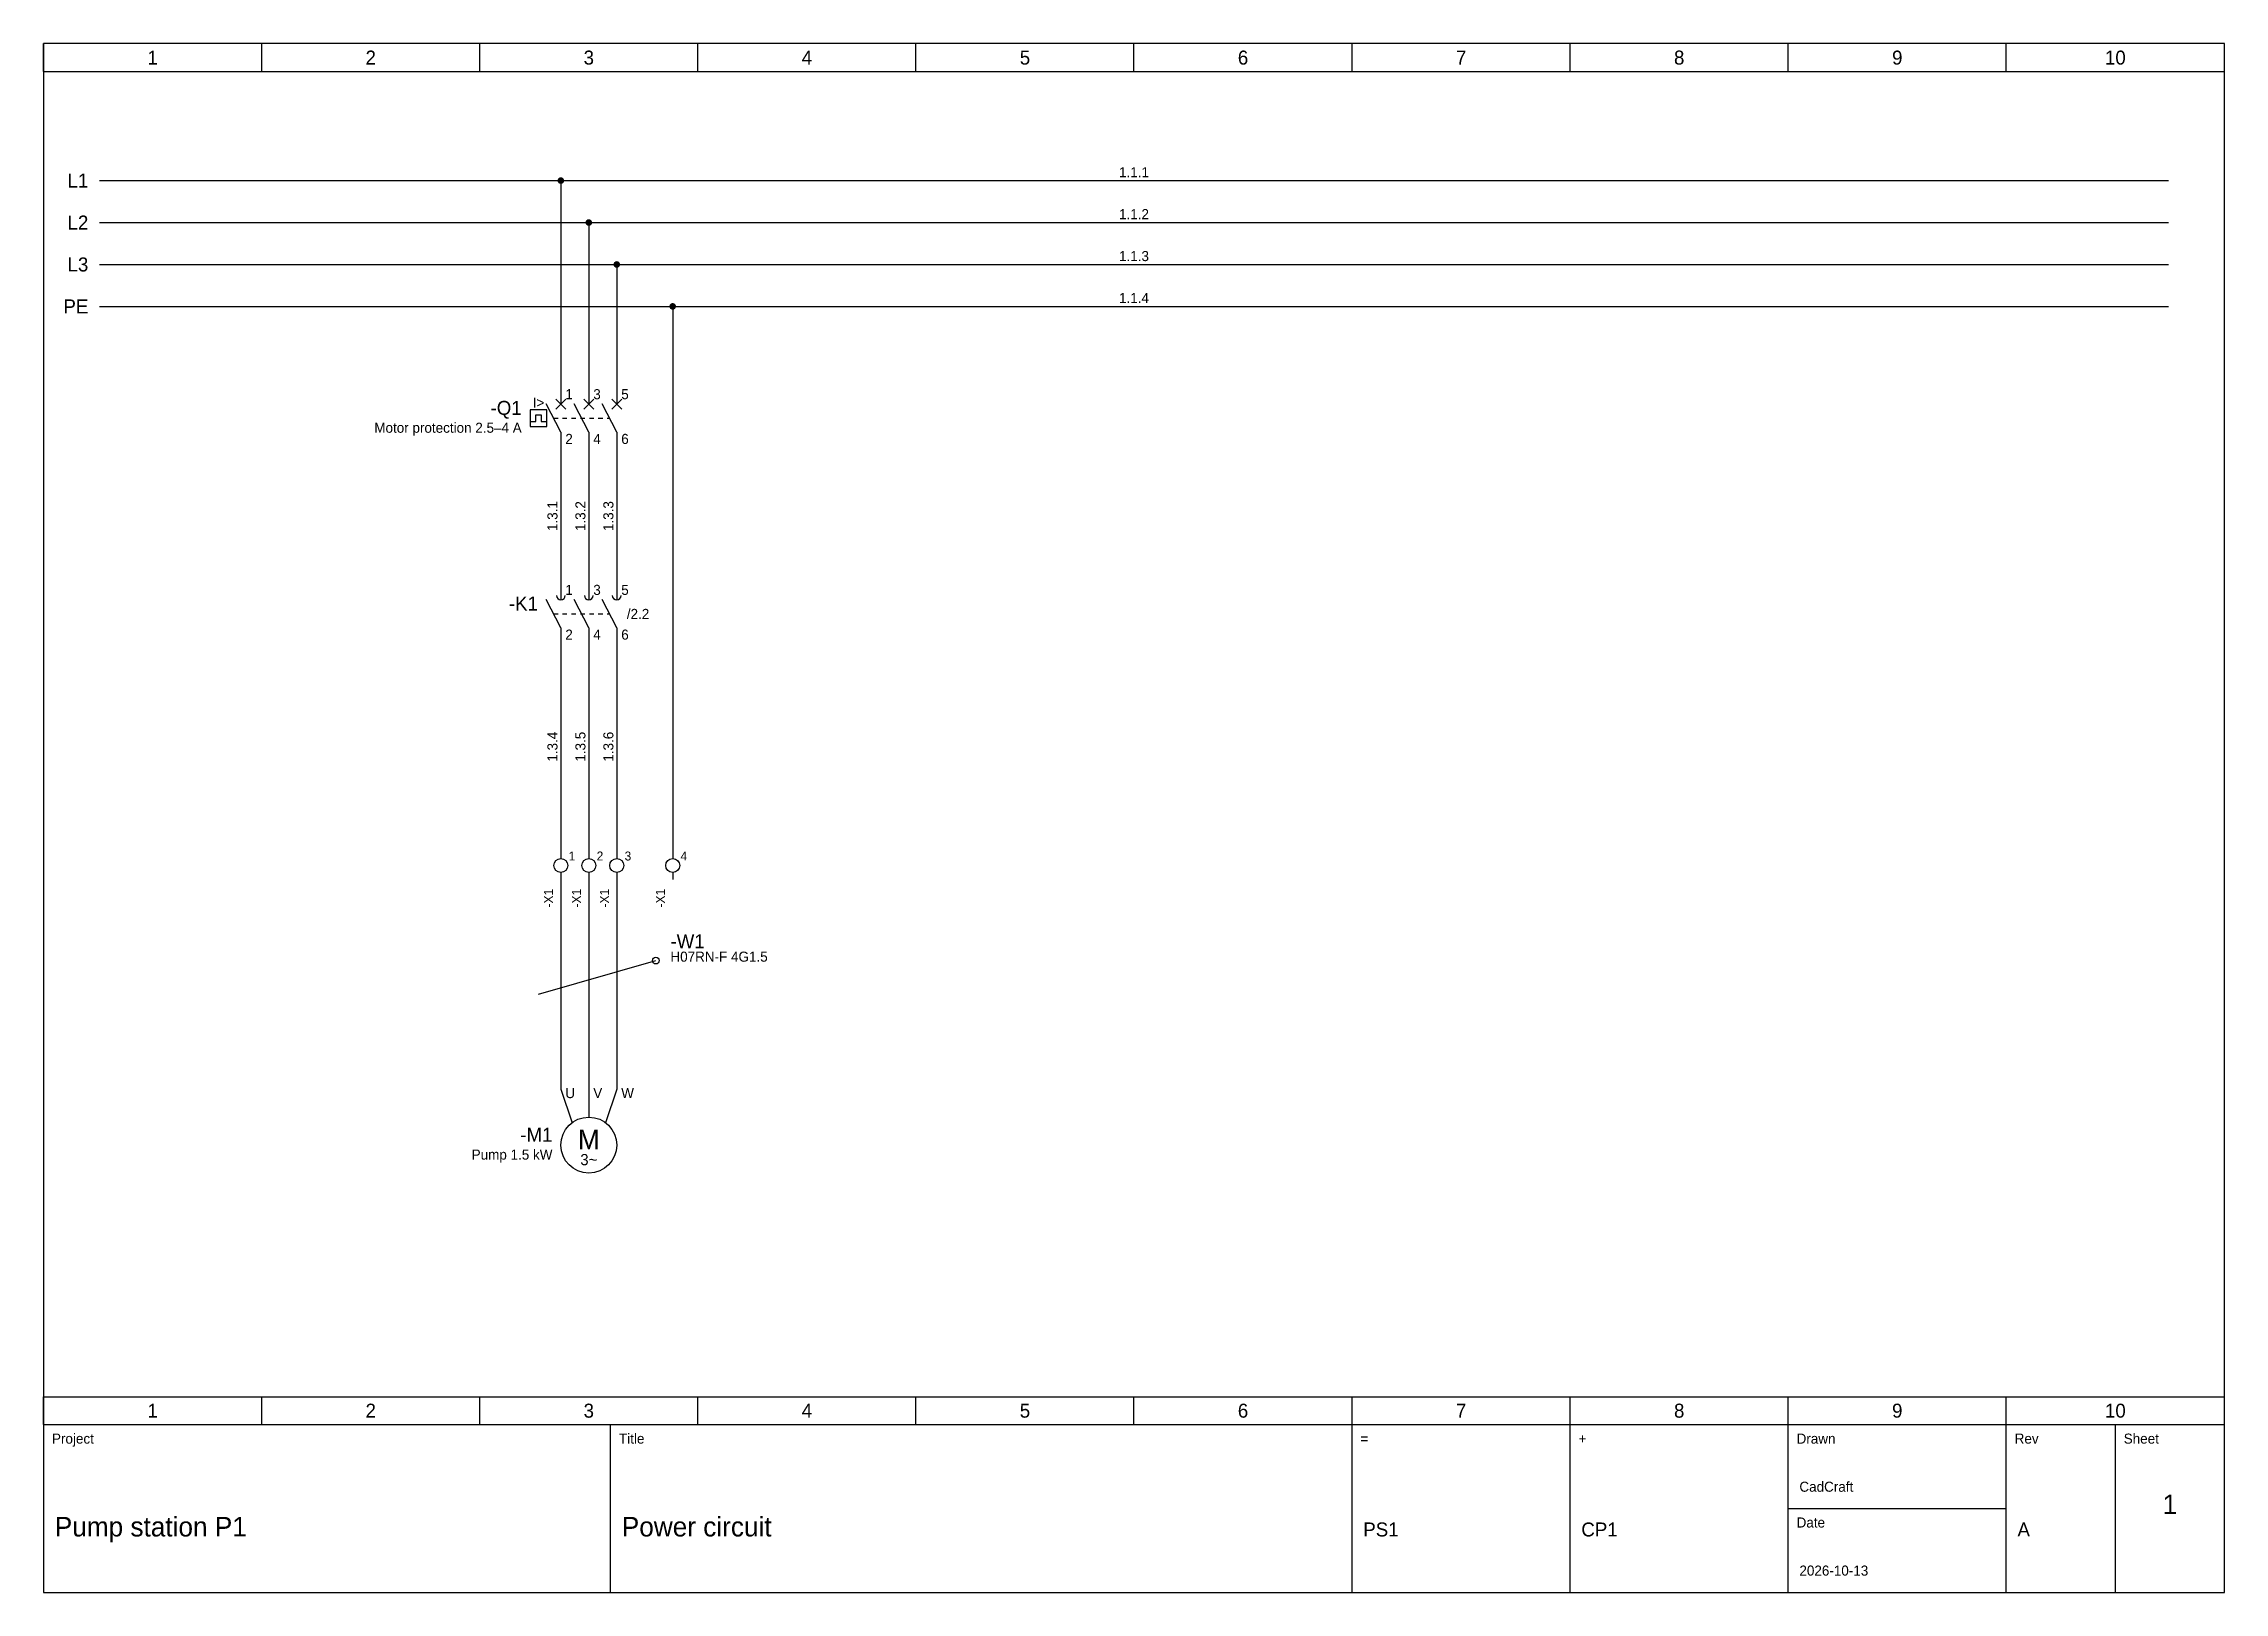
# Paper-space layout 'Sheet 1' of a CAD drawing. Header units: millimetres. Extents: x 20 to 410, y 10 to 287.
import ezdxf
from ezdxf.enums import TextEntityAlignment as Align

# ---------------------------------------------------------------- set-up
doc = ezdxf.new("R2010")
doc.units = ezdxf.units.MM
for name, color, linetype in [('EL-CABLE', 7, 'Continuous'), ('EL-FRAME', 7, 'Continuous'), ('EL-SYMBOL', 7, 'Continuous'), ('EL-TEXT', 7, 'Continuous'), ('EL-WIRE', 7, 'Continuous'), ('EL-WIRE-L', 7, 'Continuous'), ('EL-WIRE-PE', 7, 'Continuous'), ('EL-WIRENO', 7, 'Continuous')]:
    doc.layers.add(name, color=color, linetype=linetype)

# ---------------------------------------------------------------- blocks, each defined once
blk = doc.blocks.new('EL_FRAME_A3')
for p, q in [((20, 282), (20, 287)), ((59, 282), (59, 287)), ((98, 282), (98, 287)), ((137, 282), (137, 287)), ((176, 282), (176, 287)), ((215, 282), (215, 287)), ((254, 282), (254, 287)), ((293, 282), (293, 287)), ((332, 282), (332, 287)), ((371, 282), (371, 287)), ((410, 282), (410, 287)), ((20, 282), (410, 282)), ((20, 45), (410, 45)), ((20, 40), (20, 45)), ((59, 40), (59, 45)), ((98, 40), (98, 45)), ((137, 40), (137, 45)), ((176, 40), (176, 45)), ((215, 40), (215, 45)), ((254, 40), (254, 45)), ((293, 40), (293, 45)), ((332, 40), (332, 45)), ((371, 40), (371, 45)), ((410, 40), (410, 45)), ((20, 40), (410, 40)), ((121.4, 10), (121.4, 40)), ((254, 10), (254, 40)), ((293, 10), (293, 40)), ((332, 10), (332, 40)), ((371, 10), (371, 40)), ((390.5, 10), (390.5, 40)), ((332, 25), (371, 25))]:
    blk.add_line(p, q)
at = {"flags": 128}
blk.add_lwpolyline([(20, 10), (410, 10), (410, 287), (20, 287)], close=True, dxfattribs=at)
for s, p in [('1', (39.5, 284.5)), ('2', (78.5, 284.5)), ('3', (117.5, 284.5)), ('4', (156.5, 284.5)), ('5', (195.5, 284.5)), ('6', (234.5, 284.5)), ('7', (273.5, 284.5)), ('8', (312.5, 284.5)), ('9', (351.5, 284.5)), ('10', (390.5, 284.5)), ('1', (39.5, 42.5)), ('2', (78.5, 42.5)), ('3', (117.5, 42.5)), ('4', (156.5, 42.5)), ('5', (195.5, 42.5)), ('6', (234.5, 42.5)), ('7', (273.5, 42.5)), ('8', (312.5, 42.5)), ('9', (351.5, 42.5)), ('10', (390.5, 42.5))]:
    blk.add_text(s, height=2.5).set_placement(p, align=Align.MIDDLE_CENTER)
for s, p in [('Project', (21.5, 37.5)), ('Title', (122.9, 37.5)), ('=', (255.5, 37.5)), ('+', (294.5, 37.5)), ('Drawn', (333.5, 37.5)), ('Rev', (372.5, 37.5)), ('Sheet', (392, 37.5)), ('Date', (333.5, 22.5))]:
    blk.add_text(s, height=1.8).set_placement(p, align=Align.MIDDLE_LEFT)
for tag, p, height in [('DRAWN', (334, 28), 1.8), ('PROJECT', (22, 20), 3.5), ('TITLE', (123.4, 20), 3.5), ('PLANT', (256, 20), 2.5), ('LOC', (295, 20), 2.5), ('REV', (373, 20), 2.5), ('DATE', (334, 13), 1.8)]:
    blk.add_attdef(tag, p, '', height=height)
for tag, height, p in [('SHEET', 3.5, (400.25, 24)), ('SHEETS', 1.8, (400.25, 16))]:
    blk.add_attdef(tag, text='', height=height).set_placement(p, align=Align.CENTER)
at = {"flags": 3}
blk.add_attdef('EL', (0, 0), '', height=1, dxfattribs=at)
blk = doc.blocks.new('EL_IEC_BREAKER_MOTOR')
for p, q in [((-5, 5), (-5, 2.5)), ((0, 5), (0, 2.5)), ((5, 5), (5, 2.5)), ((-5, -2.5), (-7.6, 2.6)), ((-6.3, 0), (-5.5, 0)), ((-5.9, 1.6), (-4.1, 3.4)), ((-5.9, 3.4), (-4.1, 1.6)), ((-4.7, 0), (-3.9, 0)), ((-3.1, 0), (-2.3, 0)), ((0, -2.5), (-2.6, 2.6)), ((-1.5, 0), (-0.7, 0)), ((-0.9, 1.6), (0.9, 3.4)), ((-0.9, 3.4), (0.9, 1.6)), ((0.1, 0), (0.9, 0)), ((1.7, 0), (2.5, 0)), ((5, -2.5), (2.4, 2.6)), ((3.3, 0), (3.7, 0)), ((4.1, 1.6), (5.9, 3.4)), ((4.1, 3.4), (5.9, 1.6)), ((-5, -2.5), (-5, -5)), ((0, -2.5), (0, -5)), ((5, -2.5), (5, -5))]:
    blk.add_line(p, q)
at = {"flags": 128}
blk.add_lwpolyline([(-10.5, -1.5), (-7.5, -1.5), (-7.5, 1.5), (-10.5, 1.5)], close=True, dxfattribs=at)
blk.add_lwpolyline([(-10.5, -0.6), (-9.5, -0.6), (-9.5, 0.6), (-8.5, 0.6), (-8.5, -0.6), (-7.5, -0.6)], dxfattribs=at)
blk.add_text('I>', height=1.8).set_placement((-9, 2.8), align=Align.MIDDLE_CENTER)
for tag, p in [('P1', (-4.2, 3.4)), ('P3', (0.8, 3.4)), ('P5', (5.8, 3.4)), ('P2', (-4.2, -4.6)), ('P4', (0.8, -4.6)), ('P6', (5.8, -4.6))]:
    blk.add_attdef(tag, p, '', height=1.8)
for tag, height, p in [('TAG', 2.5, (-12, 0.6)), ('DESC', 1.8, (-12, -2.6))]:
    blk.add_attdef(tag, text='', height=height).set_placement(p, align=Align.RIGHT)
at = {"flags": 3}
blk.add_attdef('EL', (0, 0), '', height=1, dxfattribs=at)
at = {"flags": 1}
for tag in ['ORDER', 'FUNC', 'PART', 'MFR', 'LOC']:
    blk.add_attdef(tag, text='', height=1.8, dxfattribs=at).set_placement((-12, -5), align=Align.RIGHT)
blk = doc.blocks.new('EL_IEC_CONTACT_MAIN_3P')
for p, q in [((-5, 5), (-5, 2.5)), ((0, 5), (0, 2.5)), ((5, 5), (5, 2.5)), ((-5, -2.5), (-7.6, 2.6)), ((-6.3, 0), (-5.5, 0)), ((-4.7, 0), (-3.9, 0)), ((-3.1, 0), (-2.3, 0)), ((0, -2.5), (-2.6, 2.6)), ((-1.5, 0), (-0.7, 0)), ((0.1, 0), (0.9, 0)), ((1.7, 0), (2.5, 0)), ((5, -2.5), (2.4, 2.6)), ((3.3, 0), (3.7, 0)), ((-5, -2.5), (-5, -5)), ((0, -2.5), (0, -5)), ((5, -2.5), (5, -5))]:
    blk.add_line(p, q)
for centre in [(-5, 3.3), (0, 3.3), (5, 3.3)]:
    blk.add_arc(centre, 0.8, 180, 360)
for tag, p in [('P1', (-4.2, 3.4)), ('P3', (0.8, 3.4)), ('P5', (5.8, 3.4)), ('XREF', (6.8, -0.9)), ('P2', (-4.2, -4.6)), ('P4', (0.8, -4.6)), ('P6', (5.8, -4.6))]:
    blk.add_attdef(tag, p, '', height=1.8)
for tag, height, p in [('TAG', 2.5, (-9.1, 0.6)), ('DESC', 1.8, (-9.1, -2.6))]:
    blk.add_attdef(tag, text='', height=height).set_placement(p, align=Align.RIGHT)
at = {"flags": 3}
blk.add_attdef('EL', (0, 0), '', height=1, dxfattribs=at)
at = {"flags": 1}
for tag in ['ORDER', 'FUNC', 'PART', 'MFR', 'LOC']:
    blk.add_attdef(tag, text='', height=1.8, dxfattribs=at).set_placement((-9.1, -5), align=Align.RIGHT)
blk = doc.blocks.new('EL_IEC_TERMINAL')
for p, q in [((0, 2.5), (0, 1.25)), ((0, -1.25), (0, -2.5))]:
    blk.add_line(p, q)
blk.add_circle((0, 0), 1.25)
for tag, p, height, flags in [('EL', (0, 0), 1, 3), ('P2', (0.8, -2.1), 1.8, 1)]:
    blk.add_attdef(tag, p, '', height=height, dxfattribs=dict(flags=flags))
blk.add_attdef('P1', (1.4, 0.9), '', height=1.6)
at = {"flags": 1}
for tag in ['ORDER', 'FUNC', 'PART', 'MFR', 'LOC']:
    blk.add_attdef(tag, text='', height=1.8, dxfattribs=at).set_placement((-3, -5), align=Align.RIGHT)
blk.add_attdef('DESC', text='', height=1.8).set_placement((-3, -2.6), align=Align.RIGHT)
blk.add_attdef('TAG', (-1.4, -7.5), '', height=1.6, rotation=90)
blk = doc.blocks.new('EL_IEC_MOTOR_3PH')
for p, q in [((-5, 10), (-3, 4)), ((0, 10), (0, 5)), ((5, 10), (3, 4))]:
    blk.add_line(p, q)
blk.add_circle((0, 0), 5)
for s, height, p in [('M', 3.5, (0, 1)), ('3~', 2, (0, -2.6))]:
    blk.add_text(s, height=height).set_placement(p, align=Align.MIDDLE_CENTER)
for tag, p in [('P1', (-4.2, 8.4)), ('P2', (0.8, 8.4)), ('P3', (5.8, 8.4))]:
    blk.add_attdef(tag, p, '', height=1.8)
for tag, height, p in [('TAG', 2.5, (-6.5, 0.6)), ('DESC', 1.8, (-6.5, -2.6))]:
    blk.add_attdef(tag, text='', height=height).set_placement(p, align=Align.RIGHT)
at = {"flags": 3}
blk.add_attdef('EL', (0, 0), '', height=1, dxfattribs=at)
at = {"flags": 1}
for tag in ['ORDER', 'FUNC', 'PART', 'MFR', 'LOC']:
    blk.add_attdef(tag, text='', height=1.8, dxfattribs=at).set_placement((-6.5, -5), align=Align.RIGHT)
blk = doc.blocks.new('EL_CABLE')
blk.add_circle((0, 0), 0.6)
for tag, p, height in [('TAG', (2.6, 2.2), 2.5), ('TYPE', (2.6, -0.2), 1.8)]:
    blk.add_attdef(tag, p, '', height=height)
for tag, p, height, flags in [('EL', (0, 0), 1, 3), ('CORES', (2.6, -2.6), 1.8, 1), ('LENGTH', (2.6, -5), 1.8, 1), ('MFR', (2.6, -5), 1.8, 1), ('PART', (2.6, -5), 1.8, 1)]:
    blk.add_attdef(tag, p, '', height=height, dxfattribs=dict(flags=flags))
blk = doc.blocks.new('EL_DOT')
blk.add_hatch(color=256).paths.add_polyline_path([(0.6, 0), (0.55, 0.23), (0.42, 0.42), (0.23, 0.55), (0, 0.6), (-0.23, 0.55), (-0.42, 0.42), (-0.55, 0.23), (-0.6, 0), (-0.55, -0.23), (-0.42, -0.42), (-0.23, -0.55), (0, -0.6), (0.23, -0.55), (0.42, -0.42), (0.55, -0.23)])
at = {"flags": 3}
blk.add_attdef('EL', (0, 0), '', height=1, dxfattribs=at)
blk = doc.blocks.new('EL_WIRENO')
blk.add_attdef('WIRENO', text='', height=1.8).set_placement((0, 0.6), align=Align.CENTER)
for tag, flags in [('LOCK', 1), ('EL', 3)]:
    blk.add_attdef(tag, (0, 0), '', height=1, dxfattribs=dict(flags=flags))

psp = doc.layouts.new('Sheet 1')

# ---------------------------------------------------------------- linework, layer by layer
at = {"layer": 'EL-CABLE'}
psp.add_line((108.5, 117), (129.5, 123), dxfattribs=at)
at = {"layer": 'EL-WIRE'}
for p, q in [((112.5, 262.5), (112.5, 225)), ((117.5, 255), (117.5, 225)), ((122.5, 247.5), (122.5, 225)), ((132.5, 240), (132.5, 142.5)), ((112.5, 215), (112.5, 190)), ((117.5, 215), (117.5, 190)), ((122.5, 215), (122.5, 190)), ((112.5, 180), (112.5, 142.5)), ((117.5, 180), (117.5, 142.5)), ((122.5, 180), (122.5, 142.5)), ((112.5, 137.5), (112.5, 100)), ((117.5, 137.5), (117.5, 100)), ((122.5, 137.5), (122.5, 100))]:
    psp.add_line(p, q, dxfattribs=at)
at = {"layer": 'EL-WIRE-L'}
for p, q in [((30, 262.5), (400, 262.5)), ((30, 255), (400, 255)), ((30, 247.5), (400, 247.5))]:
    psp.add_line(p, q, dxfattribs=at)
at = {"layer": 'EL-WIRE-PE'}
psp.add_line((30, 240), (400, 240), dxfattribs=at)

# ---------------------------------------------------------------- block references
at = {"layer": 'EL-CABLE'}
psp.add_blockref('EL_CABLE', (129.5, 123), dxfattribs=at).add_auto_attribs({'TAG': '-W1', 'TYPE': 'H07RN-F 4G1.5'})
at = {"layer": 'EL-FRAME'}
psp.add_blockref('EL_FRAME_A3', (0, 0), dxfattribs=at).add_auto_attribs({'PROJECT': 'Pump station P1', 'TITLE': 'Power circuit', 'PLANT': 'PS1', 'LOC': 'CP1', 'DRAWN': 'CadCraft', 'DATE': '2026-10-13', 'REV': 'A', 'SHEET': '1'})
at = {"layer": 'EL-SYMBOL'}
for name, p, values in [('EL_IEC_BREAKER_MOTOR', (117.5, 220), {'TAG': '-Q1', 'DESC': 'Motor protection 2.5–4 A', 'P1': '1', 'P2': '2', 'P3': '3', 'P4': '4', 'P5': '5', 'P6': '6'}), ('EL_IEC_CONTACT_MAIN_3P', (117.5, 185), {'TAG': '-K1', 'P1': '1', 'P2': '2', 'P3': '3', 'P4': '4', 'P5': '5', 'P6': '6', 'XREF': '/2.2'}), ('EL_IEC_TERMINAL', (112.5, 140), {'TAG': '-X1', 'P1': '1'}), ('EL_IEC_TERMINAL', (117.5, 140), {'TAG': '-X1', 'P1': '2'}), ('EL_IEC_TERMINAL', (122.5, 140), {'TAG': '-X1', 'P1': '3'}), ('EL_IEC_TERMINAL', (132.5, 140), {'TAG': '-X1', 'P1': '4'}), ('EL_IEC_MOTOR_3PH', (117.5, 90), {'TAG': '-M1', 'DESC': 'Pump 1.5 kW', 'P1': 'U', 'P2': 'V', 'P3': 'W'})]:
    psp.add_blockref(name, p, dxfattribs=at).add_auto_attribs(values)
at = {"layer": 'EL-WIRE-L'}
for p in [(112.5, 262.5), (117.5, 255), (122.5, 247.5)]:
    psp.add_blockref('EL_DOT', p, dxfattribs=at)
at = {"layer": 'EL-WIRE-PE'}
psp.add_blockref('EL_DOT', (132.5, 240), dxfattribs=at)
at = {"layer": 'EL-WIRENO'}
for p, values in [((215, 262.5), {'WIRENO': '1.1.1'}), ((215, 255), {'WIRENO': '1.1.2'}), ((215, 247.5), {'WIRENO': '1.1.3'}), ((215, 240), {'WIRENO': '1.1.4'})]:
    psp.add_blockref('EL_WIRENO', p, dxfattribs=at).add_auto_attribs(values)
at = {"layer": 'EL-WIRENO', "rotation": 90}
for p, values in [((112.5, 202.5), {'WIRENO': '1.3.1'}), ((117.5, 202.5), {'WIRENO': '1.3.2'}), ((122.5, 202.5), {'WIRENO': '1.3.3'}), ((112.5, 161.25), {'WIRENO': '1.3.4'}), ((117.5, 161.25), {'WIRENO': '1.3.5'}), ((122.5, 161.25), {'WIRENO': '1.3.6'})]:
    psp.add_blockref('EL_WIRENO', p, dxfattribs=at).add_auto_attribs(values)

# ---------------------------------------------------------------- texts
at = {"layer": 'EL-TEXT'}
for s, p in [('L1', (28, 262.5)), ('L2', (28, 255)), ('L3', (28, 247.5)), ('PE', (28, 240))]:
    psp.add_text(s, height=2.5, dxfattribs=at).set_placement(p, align=Align.MIDDLE_RIGHT)

doc.saveas('drawing.dxf')
